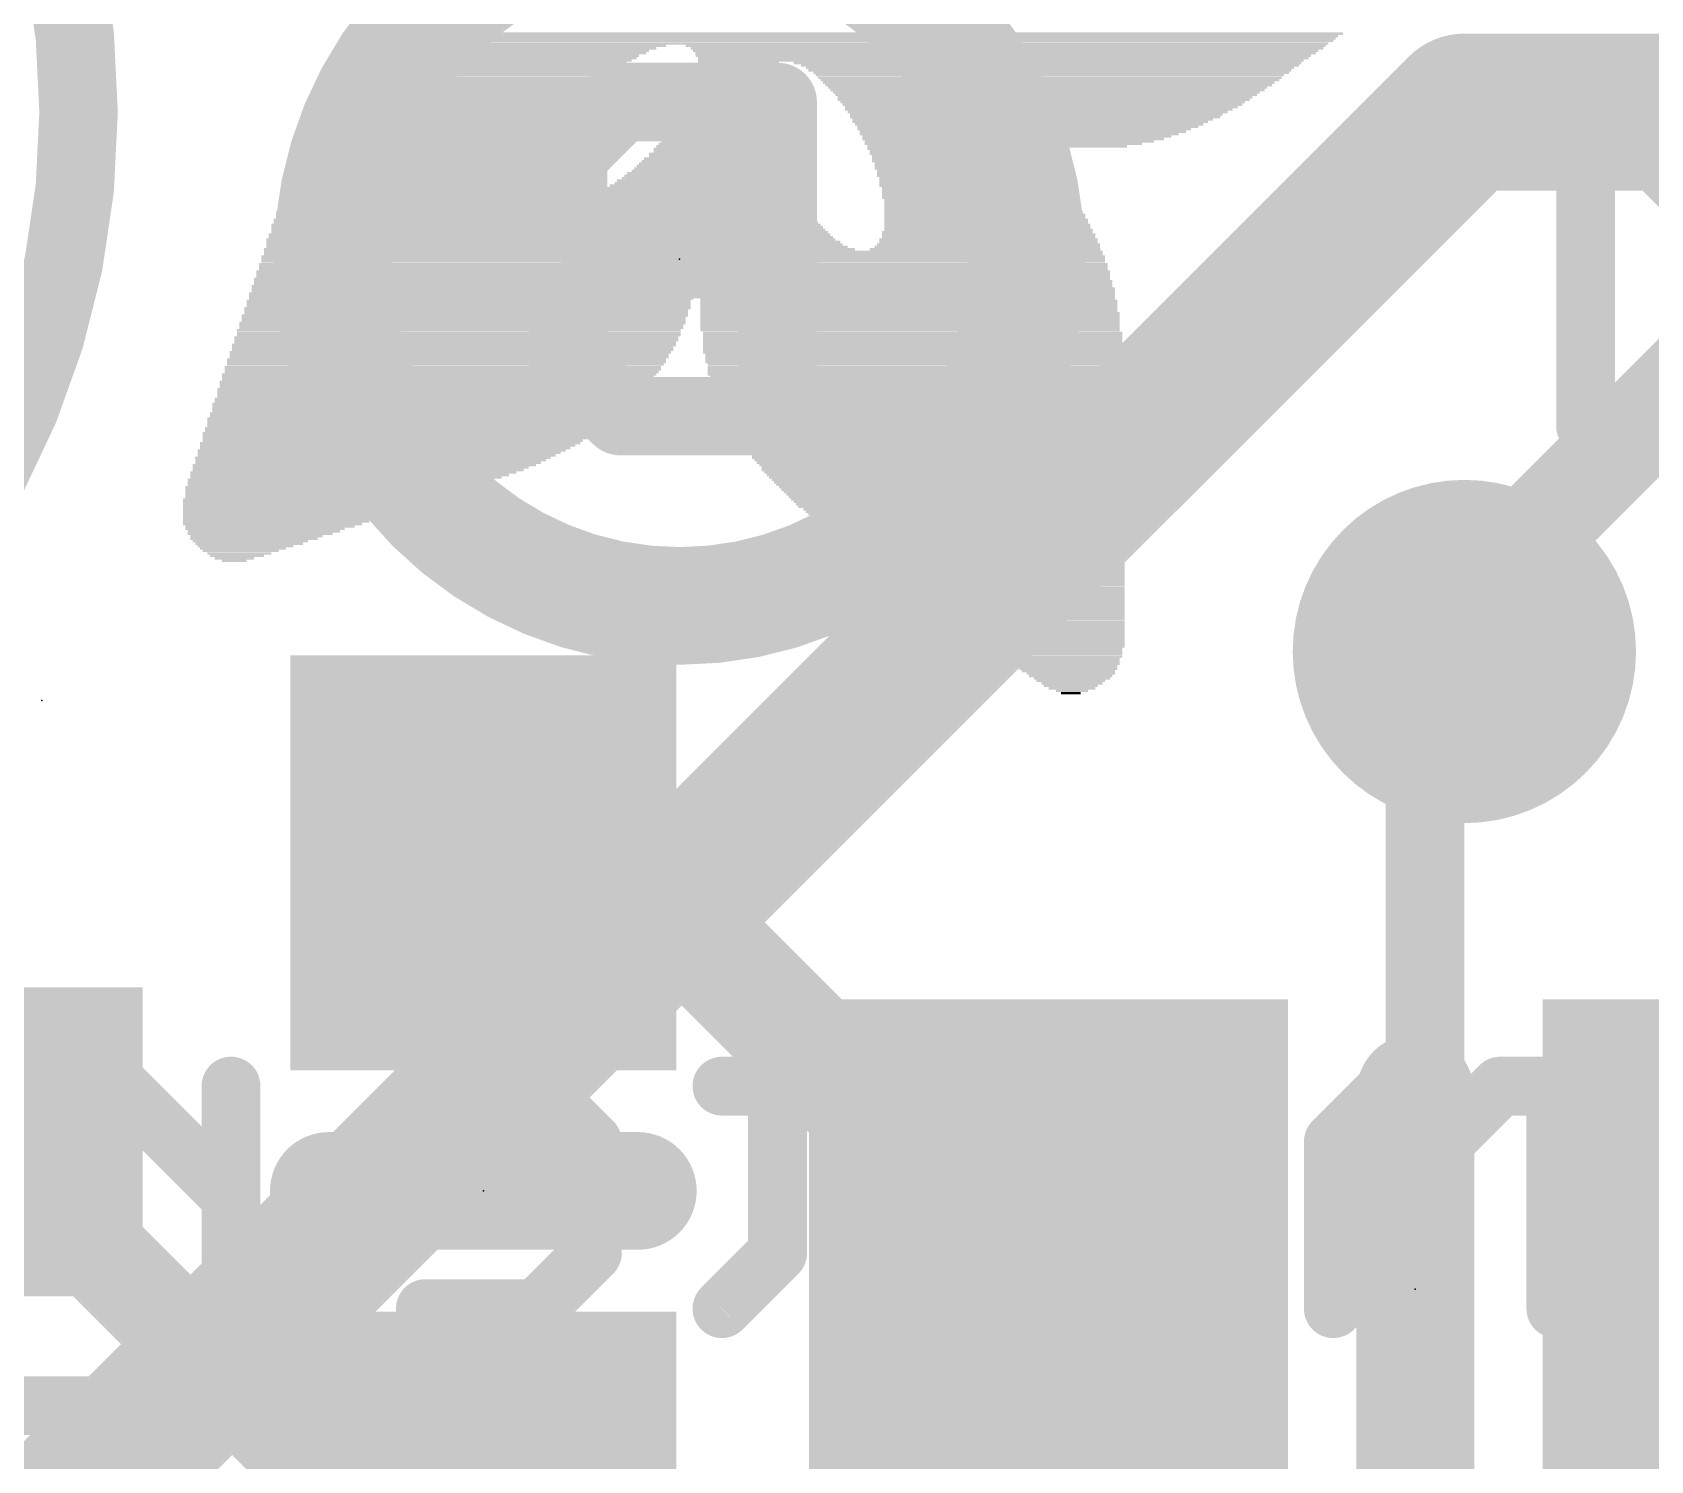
# Model space of a CAD drawing. Extents: x -0.1 to 25.5, y -0.1 to 17.9.
# Drawn here: x 4.42 to 8.61, y 11.748 to 15.446 of the extents above; entities that cross this region are included whole.
import ezdxf

# ---------------------------------------------------------------- set-up
doc = ezdxf.new("R2010")
doc.units = 0
for name, color, linetype in [('1', 12, 'CONTINUOUS'), ('16', 5, 'CONTINUOUS'), ('18', 110, 'CONTINUOUS'), ('21', 40, 'CONTINUOUS'), ('22', 6, 'CONTINUOUS'), ('23', 40, 'CONTINUOUS'), ('24', 6, 'CONTINUOUS')]:
    doc.layers.add(name, color=color, linetype=linetype)

# ---------------------------------------------------------------- blocks, each defined once
blk = doc.blocks.new('RECT')
blk.add_solid([(-0.5, -0.5), (0.5, -0.5), (-0.5, 0.5), (0.5, 0.5)])
blk = doc.blocks.new('ROUNDV')
at = {"const_width": 0.5}
blk.add_lwpolyline([(0, -0.25, 1), (0, 0.25, 1), (0, -0.25)], format="xyb", dxfattribs=at)

msp = doc.modelspace()

# ---------------------------------------------------------------- linework, layer by layer
at = {"layer": '1'}
for points, const_width in [([(8.0514, 13.843), (8.0262, 13.8178)], 0.254), ([(8.128, 13.843), (8.0514, 13.843)], 0.254), ([(8.0262, 11.3158), (8.0262, 13.8178)], 0.2032), ([(5.588, 13.296), (5.947, 13.296)], 0.3048), ([(5.947, 13.296), (7.051, 12.192)], 0.3048), ([(4.306, 12.573), (5.283, 11.596)], 0.254), ([(7.1018, 12.1412), (7.051, 12.192)], 0.3048), ([(7.1018, 10.0631), (7.1018, 12.1412)], 0.3048)]:
    msp.add_lwpolyline(points, dxfattribs=dict(at, const_width=const_width))
for points, const_width in [([(8.0514, 13.9065, 1), (8.0514, 13.7795)], 0.127), ([(8.0963, 13.7981, 1), (8.0065, 13.8879)], 0.127), ([(8.128, 13.7795, 1), (8.128, 13.9065)], 0.127), ([(7.9813, 13.8627, 1), (8.0711, 13.7729)], 0.127), ([(8.077, 13.8178, 1), (7.9754, 13.8178)], 0.1016), ([(5.588, 13.3722, 1), (5.588, 13.2198)], 0.1524), ([(6.0009, 13.3499, 1), (5.8931, 13.2421)], 0.1524), ([(5.947, 13.2198, 1), (5.947, 13.3722)], 0.1524), ([(7.1049, 12.2459, 1), (6.9971, 12.1381)], 0.1524), ([(6.9971, 12.1381, 1), (7.1049, 12.2459)], 0.1524), ([(7.178, 12.1412, 1), (7.0256, 12.1412)], 0.1524), ([(7.0479, 12.0873, 1), (7.1557, 12.1951)], 0.1524)]:
    msp.add_lwpolyline(points, format="xyb", dxfattribs=dict(at, const_width=const_width))
at = {"layer": '16'}
for points, const_width in [([(3.175, 10.287), (8.128, 15.24)], 0.4064), ([(8.128, 15.24), (16.51, 15.24)], 0.4064), ([(8.8646, 14.7066), (8.128, 13.97)], 0.254), ([(8.128, 13.843), (8.128, 13.97)], 0.254)]:
    msp.add_lwpolyline(points, dxfattribs=dict(at, const_width=const_width))
for points, const_width in [([(8.128, 15.3416, 1), (8.128, 15.1384)], 0.2032), ([(8.1998, 15.1682, 1), (8.0562, 15.3118)], 0.2032), ([(8.1915, 13.97, 1), (8.0645, 13.97)], 0.127), ([(8.0831, 14.0149, 1), (8.1729, 13.9251)], 0.127), ([(8.0645, 13.843, 1), (8.1915, 13.843)], 0.127)]:
    msp.add_lwpolyline(points, format="xyb", dxfattribs=dict(at, const_width=const_width))
at = {"layer": '21'}
for points, const_width in [([(2.54, 13.24, 1), (2.54, 17.24, 1), (2.54, 13.24)], 0.2032), ([(8.4688, 15.3185, 1), (8.4149, 15.2646)], 0.0762), ([(8.48, 15.2915, 1), (8.4038, 15.2915)], 0.0762), ([(8.4038, 14.4272, 1), (8.48, 14.4272)], 0.0762), ([(8.0772, 12.7, 1), (7.9248, 12.7)], 0.1524), ([(5.188, 12.5222, 1), (5.188, 12.3698)], 0.1524), ([(5.988, 12.3698, 1), (5.988, 12.5222)], 0.1524), ([(4.7921, 11.89, 1), (4.7159, 11.89)], 0.0762), ([(4.754, 11.8519, 1), (4.754, 11.9281)], 0.0762), ([(7.9248, 11.684, 1), (8.0772, 11.684)], 0.1524)]:
    msp.add_lwpolyline(points, format="xyb", dxfattribs=dict(at, const_width=const_width))
for points, const_width in [([(8.4419, 14.4272), (8.4419, 15.2915)], 0.1524), ([(8.4419, 15.2915), (8.73, 15.0034)], 0.1524), ([(8.001, 12.7), (8.001, 11.684)], 0.3048), ([(5.988, 12.446), (5.188, 12.446)], 0.3048), ([(2.154, 11.89), (4.754, 11.89)], 0.1524), ([(4.754, 11.89), (4.754, 10.79)], 0.1524)]:
    msp.add_lwpolyline(points, dxfattribs=dict(at, const_width=const_width))
at = {"layer": '22'}
for points, const_width in [([(6.096, 13.961, 1), (6.096, 15.757, 1), (6.096, 13.961)], 0.3048), ([(5.9433, 15.3169, 1), (5.9433, 15.2153)], 0.1016), ([(5.9792, 15.2302, 1), (5.9073, 15.302)], 0.1016), ([(6.4008, 15.2661, 1), (6.2992, 15.2661)], 0.1016), ([(6.35, 15.2153, 1), (6.35, 15.3169)], 0.1016), ([(5.8585, 15.1305, 1), (5.7569, 15.1305)], 0.1016), ([(5.7718, 15.1664, 1), (5.8436, 15.0946)], 0.1016), ([(5.8436, 15.0308, 1), (5.7718, 14.959)], 0.1016), ([(5.7569, 14.9949, 1), (5.8585, 14.9949)], 0.1016), ([(5.9433, 14.9101, 1), (5.9433, 14.8085)], 0.1016), ([(5.9792, 14.8234, 1), (5.9073, 14.8953)], 0.1016), ([(6.35, 14.8085, 1), (6.35, 14.9101)], 0.1016), ([(5.9073, 14.8234, 1), (5.9792, 14.8953)], 0.1016), ([(5.8585, 14.7238, 1), (5.7569, 14.7238)], 0.1016), ([(5.7718, 14.7597, 1), (5.8436, 14.6878)], 0.1016), ([(5.8436, 14.6241, 1), (5.7718, 14.5523)], 0.1016), ([(5.7569, 14.5882, 1), (5.8585, 14.5882)], 0.1016), ([(5.9433, 14.5034, 1), (5.9433, 14.4018)], 0.1016), ([(5.9073, 14.4167, 1), (5.9792, 14.4885)], 0.1016), ([(6.35, 14.4018, 1), (6.35, 14.5034)], 0.1016), ([(6.2992, 14.4526, 1), (6.4008, 14.4526)], 0.1016), ([(6.3879, 12.8615, 1), (6.3117, 12.8615)], 0.0762), ([(4.5025, 12.7555, 1), (4.5025, 12.6793)], 0.0762), ([(4.6735, 12.7444, 1), (4.6196, 12.6905)], 0.0762), ([(4.6466, 12.6793, 1), (4.6466, 12.7555)], 0.0762), ([(4.9728, 12.7174, 1), (4.8966, 12.7174)], 0.0762), ([(5.4381, 12.7555, 1), (5.4381, 12.6793)], 0.0762), ([(5.465, 12.6905, 1), (5.4111, 12.7444)], 0.0762), ([(5.7531, 12.7444, 1), (5.6992, 12.6905)], 0.0762), ([(5.7262, 12.6793, 1), (5.7262, 12.7555)], 0.0762), ([(6.2058, 12.7555, 1), (6.2058, 12.6793)], 0.0762), ([(6.4939, 12.6793, 1), (6.4939, 12.7555)], 0.0762), ([(6.9972, 12.7555, 1), (6.9972, 12.6793)], 0.0762), ([(7.0242, 12.6905, 1), (6.9703, 12.7444)], 0.0762), ([(7.3123, 12.7444, 1), (7.2584, 12.6905)], 0.0762), ([(7.2854, 12.6793, 1), (7.2854, 12.7555)], 0.0762), ([(7.9597, 12.7444, 1), (7.9058, 12.6905)], 0.0762), ([(7.9597, 12.6905, 1), (7.9058, 12.7444)], 0.0762), ([(8.2209, 12.7555, 1), (8.2209, 12.6793)], 0.0762), ([(8.2478, 12.6905, 1), (8.1939, 12.7444)], 0.0762), ([(8.403, 12.7174, 1), (8.3268, 12.7174)], 0.0762), ([(8.3649, 12.6793, 1), (8.3649, 12.7555)], 0.0762), ([(5.3321, 12.5734, 1), (5.2559, 12.5734)], 0.0762), ([(5.2671, 12.6003, 1), (5.3209, 12.5464)], 0.0762), ([(5.9083, 12.5734, 1), (5.8321, 12.5734)], 0.0762), ([(5.8433, 12.5464, 1), (5.8972, 12.6003)], 0.0762), ([(6.8262, 12.6003, 1), (6.8801, 12.5464)], 0.0762), ([(6.8913, 12.5734, 1), (6.8151, 12.5734)], 0.0762), ([(7.4675, 12.5734, 1), (7.3913, 12.5734)], 0.0762), ([(7.4025, 12.5464, 1), (7.4564, 12.6003)], 0.0762), ([(7.8268, 12.5734, 1), (7.7506, 12.5734)], 0.0762), ([(7.7618, 12.6003, 1), (7.8157, 12.5464)], 0.0762), ([(8.1149, 12.5734, 1), (8.0387, 12.5734)], 0.0762), ([(8.0499, 12.6003, 1), (8.1038, 12.5464)], 0.0762), ([(8.0499, 12.5464, 1), (8.1038, 12.6003)], 0.0762), ([(4.9078, 12.4024, 1), (4.9616, 12.4563)], 0.0762), ([(5.294, 12.4674, 1), (5.294, 12.3912)], 0.0762), ([(5.8702, 12.3912, 1), (5.8702, 12.4674)], 0.0762), ([(6.8532, 12.4674, 1), (6.8532, 12.3912)], 0.0762), ([(7.4294, 12.3912, 1), (7.4294, 12.4674)], 0.0762), ([(5.2559, 12.4293, 1), (5.3321, 12.4293)], 0.0762), ([(6.8151, 12.4293, 1), (6.8913, 12.4293)], 0.0762), ([(5.8972, 12.2583, 1), (5.8433, 12.3122)], 0.0762), ([(6.3768, 12.2583, 1), (6.3229, 12.3122)], 0.0762), ([(7.4564, 12.2583, 1), (7.4025, 12.3122)], 0.0762), ([(5.8321, 12.2853, 1), (5.9083, 12.2853)], 0.0762), ([(6.3117, 12.2853, 1), (6.3879, 12.2853)], 0.0762), ([(7.3913, 12.2853, 1), (7.4675, 12.2853)], 0.0762), ([(5.4381, 12.1793, 1), (5.4381, 12.1031)], 0.0762), ([(5.6992, 12.1681, 1), (5.7531, 12.1143)], 0.0762), ([(5.7262, 12.1031, 1), (5.7262, 12.1793)], 0.0762), ([(6.1788, 12.1681, 1), (6.2327, 12.1143)], 0.0762), ([(6.9972, 12.1793, 1), (6.9972, 12.1031)], 0.0762), ([(7.2584, 12.1681, 1), (7.3123, 12.1143)], 0.0762), ([(7.2854, 12.1031, 1), (7.2854, 12.1793)], 0.0762), ([(4.8966, 12.1412, 1), (4.9728, 12.1412)], 0.0762), ([(7.7506, 12.1412, 1), (7.8268, 12.1412)], 0.0762), ([(8.0387, 12.1412, 1), (8.1149, 12.1412)], 0.0762), ([(8.3268, 12.1412, 1), (8.403, 12.1412)], 0.0762)]:
    msp.add_lwpolyline(points, format="xyb", dxfattribs=dict(at, const_width=const_width))
for points, const_width in [([(5.9433, 15.2661), (5.8077, 15.1305)], 0.2032), ([(6.35, 15.2661), (5.9433, 15.2661)], 0.2032), ([(6.35, 14.4526), (6.35, 15.2661)], 0.2032), ([(5.8077, 15.1305), (5.8077, 14.9949)], 0.2032), ([(5.8077, 14.9949), (5.9433, 14.8593)], 0.2032), ([(5.9433, 14.8593), (5.8077, 14.7238)], 0.2032), ([(6.35, 14.8593), (5.9433, 14.8593)], 0.2032), ([(5.8077, 14.7238), (5.8077, 14.5882)], 0.2032), ([(5.8077, 14.5882), (5.9433, 14.4526)], 0.2032), ([(5.9433, 14.4526), (6.35, 14.4526)], 0.2032), ([(6.3498, 12.8615), (6.3498, 12.2853)], 0.1524), ([(4.6466, 12.7174), (4.5025, 12.7174)], 0.1524), ([(4.9347, 12.4293), (4.6466, 12.7174)], 0.1524), ([(4.9347, 12.1412), (4.9347, 12.7174)], 0.1524), ([(5.4381, 12.7174), (5.294, 12.5734)], 0.1524), ([(5.7262, 12.7174), (5.4381, 12.7174)], 0.1524), ([(5.8702, 12.5734), (5.7262, 12.7174)], 0.1524), ([(6.4939, 12.7174), (6.2058, 12.7174)], 0.1524), ([(6.9972, 12.7174), (6.8532, 12.5734)], 0.1524), ([(7.2854, 12.7174), (6.9972, 12.7174)], 0.1524), ([(7.4294, 12.5734), (7.2854, 12.7174)], 0.1524), ([(7.9328, 12.7174), (7.7887, 12.5734)], 0.1524), ([(8.0768, 12.5734), (7.9328, 12.7174)], 0.1524), ([(8.2209, 12.7174), (8.0768, 12.5734)], 0.1524), ([(8.3649, 12.7174), (8.2209, 12.7174)], 0.1524), ([(8.3649, 12.1412), (8.3649, 12.7174)], 0.1524), ([(5.294, 12.5734), (5.294, 12.4293)], 0.1524), ([(5.8702, 12.2853), (5.8702, 12.5734)], 0.1524), ([(6.8532, 12.5734), (6.8532, 12.4293)], 0.1524), ([(7.4294, 12.2853), (7.4294, 12.5734)], 0.1524), ([(7.7887, 12.5734), (7.7887, 12.1412)], 0.1524), ([(8.0768, 12.5734), (8.0768, 12.1412)], 0.1524), ([(5.294, 12.4293), (5.8702, 12.4293)], 0.1524), ([(6.8532, 12.4293), (7.4294, 12.4293)], 0.1524), ([(5.7262, 12.1412), (5.8702, 12.2853)], 0.1524), ([(6.3498, 12.2853), (6.2058, 12.1412)], 0.1524), ([(7.2854, 12.1412), (7.4294, 12.2853)], 0.1524), ([(5.4381, 12.1412), (5.7262, 12.1412)], 0.1524), ([(6.9972, 12.1412), (7.2854, 12.1412)], 0.1524)]:
    msp.add_lwpolyline(points, dxfattribs=dict(at, const_width=const_width))
at = {"layer": '23'}
for p in [(4.445, 13.716), (5.588, 12.446), (8.001, 12.192)]:
    msp.add_point(p, dxfattribs=at)
at = {"layer": '24'}
msp.add_point((6.096, 14.859), dxfattribs=at)

# ---------------------------------------------------------------- block references
at = {"layer": '1', "xscale": 1.075, "rotation": 270}
for p in [(5.588, 13.296), (5.588, 11.596)]:
    msp.add_blockref('RECT', p, dxfattribs=at)
at = {"layer": '1', "xscale": 0.8, "yscale": 0.8, "rotation": 90}
msp.add_blockref('RECT', (4.306, 12.573), dxfattribs=at)
at = {"layer": '1', "xscale": 1.24, "yscale": 1.5}
for p in [(7.051, 12.192), (8.951, 12.192)]:
    msp.add_blockref('RECT', p, dxfattribs=at)
at = {"layer": '18', "xscale": 0.889, "yscale": 0.889}
msp.add_blockref('ROUNDV', (8.128, 13.843), dxfattribs=at)
msp.add_blockref('ROUNDV', (8.128, 13.843), dxfattribs=at)
at = {"layer": '21'}
for p, xscale, yscale in [((6.5469, 15.4432), 2.5337, 0.0064), ((6.5501, 15.4369), 2.5019, 0.0063), ((6.5596, 15.4305), 2.4701, 0.0064), ((6.5755, 15.4242), 2.4257, 0.0063), ((6.6707, 15.4178), 2.2098, 0.0064), ((5.7087, 15.3797), 0.5525, 0.0064), ((5.7245, 15.3861), 0.5334, 0.0063), ((5.7436, 15.3924), 0.5334, 0.0064), ((5.7563, 15.3988), 0.5207, 0.0063), ((5.7785, 15.4051), 0.5144, 0.0064), ((5.8007, 15.4115), 0.5207, 0.0063), ((6.9405, 15.4115), 1.6573, 0.0063), ((6.9438, 15.4051), 1.6383, 0.0064), ((6.9405, 15.3988), 1.6193, 0.0063), ((6.9405, 15.3924), 1.6065, 0.0064), ((6.9342, 15.3861), 1.5938, 0.0063), ((6.9342, 15.3797), 1.5812, 0.0064), ((5.6261, 15.3353), 0.5778, 0.0063), ((5.6388, 15.3416), 0.5778, 0.0064), ((5.6484, 15.348), 0.5715, 0.0063), ((5.6579, 15.3543), 0.5651, 0.0064), ((5.6706, 15.3607), 0.5651, 0.0063), ((5.6801, 15.367), 0.5588, 0.0064), ((5.6959, 15.3734), 0.5525, 0.0063), ((6.2484, 15.367), 0.2096, 0.0064), ((6.242, 15.3607), 0.1969, 0.0063), ((6.2357, 15.348), 0.1842, 0.0063), ((6.2357, 15.3416), 0.1842, 0.0064), ((6.2325, 15.3353), 0.1778, 0.0063), ((6.9279, 15.3734), 1.5685, 0.0063), ((6.242, 15.3543), 0.1841, 0.0064), ((7.0485, 15.367), 1.3144, 0.0064), ((7.0549, 15.3607), 1.2891, 0.0063), ((7.0549, 15.3543), 1.2637, 0.0064), ((7.0549, 15.348), 1.2509, 0.0063), ((7.0581, 15.3416), 1.2319, 0.0064), ((7.0549, 15.3353), 1.2129, 0.0063), ((5.569, 15.2908), 0.5905, 0.0064), ((5.5817, 15.2972), 0.5905, 0.0063), ((5.5848, 15.3035), 0.5842, 0.0064), ((5.5944, 15.3099), 0.5905, 0.0063), ((5.6039, 15.3162), 0.5842, 0.0064), ((5.6102, 15.3226), 0.5842, 0.0063), ((5.6198, 15.3289), 0.5779, 0.0064), ((6.223, 15.2908), 0.1842, 0.0064), ((6.2262, 15.3162), 0.1778, 0.0064), ((6.2262, 15.3099), 0.1778, 0.0063), ((6.2262, 15.3035), 0.1778, 0.0064), ((6.2262, 15.2972), 0.1778, 0.0063), ((6.2325, 15.3289), 0.1778, 0.0064), ((6.2294, 15.3226), 0.1715, 0.0063), ((7.0549, 15.3289), 1.2001, 0.0064), ((7.0549, 15.3226), 1.1875, 0.0063), ((7.0517, 15.3162), 1.1684, 0.0064), ((7.0517, 15.3099), 1.1557, 0.0063), ((7.0485, 15.3035), 1.1366, 0.0064), ((7.0485, 15.2972), 1.124, 0.0063), ((7.0454, 15.2908), 1.1049, 0.0064), ((5.5341, 15.2527), 0.5969, 0.0064), ((5.5404, 15.2591), 0.5969, 0.0063), ((5.5468, 15.2654), 0.5969, 0.0064), ((5.5531, 15.2718), 0.5969, 0.0063), ((5.5595, 15.2781), 0.5969, 0.0064), ((5.5658, 15.2845), 0.5969, 0.0063), ((6.2135, 15.2527), 0.2032, 0.0064), ((6.2167, 15.2654), 0.1969, 0.0064), ((6.2167, 15.2591), 0.1969, 0.0063), ((6.2199, 15.2781), 0.1905, 0.0064), ((6.2199, 15.2718), 0.1905, 0.0063), ((6.223, 15.2845), 0.1842, 0.0063), ((7.0453, 15.2845), 1.0922, 0.0063), ((7.039, 15.2718), 1.0668, 0.0063), ((7.0422, 15.2781), 1.0731, 0.0064), ((7.0358, 15.2654), 1.0478, 0.0064), ((7.0358, 15.2591), 1.035, 0.0063), ((7.0326, 15.2527), 1.016, 0.0064), ((5.4928, 15.2083), 0.6033, 0.0063), ((5.4991, 15.2146), 0.6032, 0.0064), ((5.5055, 15.221), 0.6033, 0.0063), ((5.5118, 15.2273), 0.6032, 0.0064), ((5.515, 15.2337), 0.5969, 0.0063), ((5.5213, 15.24), 0.5969, 0.0064), ((5.5277, 15.2464), 0.5969, 0.0063), ((6.2039, 15.2146), 0.2349, 0.0064), ((6.2039, 15.2083), 0.2349, 0.0063), ((6.2071, 15.221), 0.2286, 0.0063), ((6.2072, 15.2337), 0.2159, 0.0063), ((6.2072, 15.2273), 0.2159, 0.0064), ((6.2103, 15.24), 0.2096, 0.0064), ((6.2135, 15.2464), 0.2032, 0.0063), ((7.0263, 15.2464), 1.0033, 0.0063), ((7.0231, 15.24), 0.9842, 0.0064), ((7.0199, 15.2337), 0.9652, 0.0063), ((7.0168, 15.2273), 0.9589, 0.0064), ((7.0104, 15.221), 0.9334, 0.0063), ((7.0041, 15.2146), 0.9207, 0.0064), ((6.7214, 15.2083), 0.3429, 0.0063), ((7.1819, 15.2083), 0.5397, 0.0063), ((5.4674, 15.1702), 0.6159, 0.0063), ((5.4705, 15.1765), 0.6096, 0.0064), ((5.4769, 15.1829), 0.6096, 0.0063), ((5.4832, 15.1956), 0.6096, 0.0063), ((5.4801, 15.1892), 0.6033, 0.0064), ((5.4896, 15.2019), 0.6096, 0.0064), ((6.1944, 15.1702), 0.2794, 0.0063), ((6.1945, 15.1765), 0.2667, 0.0064), ((6.1976, 15.1892), 0.2604, 0.0064), ((6.1976, 15.1829), 0.2604, 0.0063), ((6.2008, 15.1956), 0.254, 0.0063), ((6.2008, 15.2019), 0.2413, 0.0064), ((6.7279, 15.2019), 0.3429, 0.0064), ((6.7342, 15.1956), 0.3556, 0.0063), ((6.7437, 15.1892), 0.362, 0.0064), ((6.7469, 15.1829), 0.3683, 0.0063), ((6.7564, 15.1765), 0.3746, 0.0064), ((6.7596, 15.1702), 0.381, 0.0063), ((7.1819, 15.2019), 0.5143, 0.0064), ((7.1787, 15.1956), 0.4826, 0.0063), ((7.1819, 15.1892), 0.4509, 0.0064), ((7.1819, 15.1829), 0.4127, 0.0063), ((7.1819, 15.1765), 0.3747, 0.0064), ((7.1819, 15.1702), 0.3365, 0.0063), ((5.4388, 15.1257), 0.6223, 0.0064), ((5.442, 15.1321), 0.6159, 0.0063), ((5.4483, 15.1448), 0.616, 0.0063), ((5.4483, 15.1384), 0.616, 0.0064), ((5.4546, 15.1511), 0.6159, 0.0064), ((5.461, 15.1638), 0.616, 0.0064), ((5.4578, 15.1575), 0.6096, 0.0063), ((6.1817, 15.1321), 0.3302, 0.0063), ((6.1817, 15.1257), 0.3302, 0.0064), ((6.1849, 15.1448), 0.3112, 0.0063), ((6.1849, 15.1384), 0.3112, 0.0064), ((6.1881, 15.1511), 0.3048, 0.0064), ((6.1881, 15.1575), 0.2921, 0.0063), ((6.1913, 15.1638), 0.2857, 0.0064), ((6.7691, 15.1638), 0.3874, 0.0064), ((6.7723, 15.1575), 0.3937, 0.0063), ((6.7787, 15.1511), 0.3937, 0.0064), ((6.785, 15.1448), 0.4064, 0.0063), ((6.7976, 15.1321), 0.4191, 0.0063), ((6.7913, 15.1384), 0.4064, 0.0064), ((6.8041, 15.1257), 0.4191, 0.0064), ((7.1787, 15.1638), 0.2921, 0.0064), ((7.1755, 15.1575), 0.235, 0.0063), ((7.1755, 15.1511), 0.1588, 0.0064), ((5.4197, 15.0813), 0.635, 0.0063), ((5.4229, 15.094), 0.6286, 0.0063), ((5.4229, 15.0876), 0.6286, 0.0064), ((5.4293, 15.1003), 0.6287, 0.0064), ((5.4325, 15.113), 0.6223, 0.0064), ((5.4325, 15.1067), 0.6223, 0.0063), ((5.4388, 15.1194), 0.6223, 0.0063), ((6.1659, 15.0813), 0.4127, 0.0063), ((6.1691, 15.0876), 0.3937, 0.0064), ((6.1722, 15.094), 0.3874, 0.0063), ((6.1722, 15.1003), 0.3746, 0.0064), ((6.1753, 15.1067), 0.3683, 0.0063), ((6.1754, 15.113), 0.3556, 0.0064), ((6.1786, 15.1194), 0.3493, 0.0063), ((6.8072, 15.1194), 0.4254, 0.0063), ((6.8104, 15.113), 0.4318, 0.0064), ((6.8262, 15.094), 0.4509, 0.0063), ((6.8199, 15.1067), 0.4382, 0.0063), ((6.8231, 15.1003), 0.4445, 0.0064), ((6.8326, 15.0876), 0.4508, 0.0064), ((6.8358, 15.0813), 0.4572, 0.0063), ((5.4102, 15.0495), 0.654, 0.0064), ((5.4102, 15.0432), 0.654, 0.0063), ((5.4134, 15.0559), 0.6477, 0.0063), ((5.4165, 15.0686), 0.6413, 0.0063), ((5.4165, 15.0622), 0.6413, 0.0064), ((5.4197, 15.0749), 0.635, 0.0064), ((6.15, 15.0432), 0.4826, 0.0063), ((6.15, 15.0495), 0.4699, 0.0064), ((6.1563, 15.0559), 0.4572, 0.0063), ((6.1564, 15.0622), 0.4445, 0.0064), ((6.1627, 15.0686), 0.4318, 0.0063), ((6.1627, 15.0749), 0.4191, 0.0064), ((6.839, 15.0749), 0.4635, 0.0064), ((6.8453, 15.0686), 0.4636, 0.0063), ((6.8485, 15.0622), 0.4699, 0.0064), ((6.8485, 15.0559), 0.4699, 0.0063), ((6.8517, 15.0495), 0.4763, 0.0064), ((6.858, 15.0432), 0.4762, 0.0063), ((5.4197, 15.0051), 0.7112, 0.0063), ((5.7404, 14.9987), 1.3526, 0.0064), ((5.4102, 15.0178), 0.6794, 0.0063), ((5.4165, 15.0114), 0.6921, 0.0064), ((5.407, 15.0368), 0.6604, 0.0064), ((5.4102, 15.0305), 0.6668, 0.0063), ((5.4134, 15.0241), 0.6731, 0.0064), ((6.1151, 15.0051), 0.6033, 0.0063), ((6.1246, 15.0114), 0.5715, 0.0064), ((6.131, 15.0178), 0.5461, 0.0063), ((6.1373, 15.0241), 0.5334, 0.0064), ((6.1405, 15.0305), 0.5143, 0.0063), ((6.1437, 15.0368), 0.4953, 0.0064), ((6.8612, 15.0368), 0.4826, 0.0064), ((6.8643, 15.0305), 0.4889, 0.0063), ((6.8643, 15.0241), 0.4889, 0.0064), ((6.8676, 15.0178), 0.4953, 0.0063), ((6.8739, 15.0114), 0.4953, 0.0064), ((6.8771, 15.0051), 0.5017, 0.0063), ((6.8771, 14.9987), 0.5017, 0.0064), ((5.7468, 14.9606), 1.4033, 0.0064), ((5.7435, 14.9797), 1.3843, 0.0063), ((5.7435, 14.9733), 1.3843, 0.0064), ((5.7468, 14.967), 1.3907, 0.0063), ((5.7404, 14.9924), 1.3652, 0.0063), ((5.7436, 14.986), 1.3716, 0.0064), ((6.8802, 14.9924), 0.508, 0.0063), ((6.8802, 14.986), 0.508, 0.0064), ((6.8834, 14.9797), 0.5144, 0.0063), ((6.8866, 14.9733), 0.5207, 0.0064), ((6.8866, 14.967), 0.5207, 0.0063), ((6.8898, 14.9606), 0.5271, 0.0064), ((5.7595, 14.9225), 1.4541, 0.0064), ((5.7627, 14.9162), 1.4605, 0.0063), ((5.7499, 14.9479), 1.4224, 0.0064), ((5.7531, 14.9416), 1.4288, 0.0063), ((5.7563, 14.9352), 1.4351, 0.0064), ((5.7595, 14.9289), 1.4415, 0.0063), ((5.75, 14.9543), 1.4097, 0.0063), ((6.8929, 14.9289), 0.5461, 0.0063), ((6.8961, 14.9225), 0.5524, 0.0064), ((6.8961, 14.9162), 0.5524, 0.0063), ((6.8898, 14.9543), 0.5271, 0.0063), ((6.8929, 14.9479), 0.5334, 0.0064), ((6.8929, 14.9416), 0.5334, 0.0063), ((6.8961, 14.9352), 0.5398, 0.0064), ((5.7849, 14.8844), 1.5303, 0.0064), ((6.1056, 14.878), 2.1717, 0.0063), ((6.1056, 14.8717), 2.1717, 0.0064), ((5.7721, 14.8971), 1.4923, 0.0064), ((5.7626, 14.9098), 1.4732, 0.0064), ((5.769, 14.9035), 1.4859, 0.0063), ((5.7785, 14.8908), 1.505, 0.0063), ((6.8866, 14.8844), 0.5969, 0.0064), ((6.8929, 14.8908), 0.5842, 0.0063), ((6.8961, 14.8971), 0.5778, 0.0064), ((6.8961, 14.9098), 0.5652, 0.0064), ((6.8961, 14.9035), 0.5652, 0.0063), ((6.1056, 14.8463), 2.1971, 0.0064), ((6.1056, 14.8399), 2.1971, 0.0063), ((6.1056, 14.8336), 2.1971, 0.0064), ((6.1055, 14.8654), 2.1844, 0.0063), ((6.1055, 14.859), 2.1844, 0.0064), ((6.1055, 14.8527), 2.1844, 0.0063), ((5.5626, 14.7892), 1.1494, 0.0063), ((5.569, 14.8082), 1.1493, 0.0064), ((5.569, 14.8018), 1.1493, 0.0063), ((5.5658, 14.7955), 1.143, 0.0064), ((5.5753, 14.8273), 1.1494, 0.0063), ((5.5753, 14.8209), 1.1494, 0.0064), ((5.5721, 14.8146), 1.143, 0.0063), ((6.6833, 14.8273), 1.0541, 0.0063), ((6.6833, 14.8209), 1.0541, 0.0064), ((6.6833, 14.8146), 1.0541, 0.0063), ((6.6833, 14.8082), 1.0541, 0.0064), ((6.6866, 14.8018), 1.0605, 0.0063), ((6.6866, 14.7955), 1.0605, 0.0064), ((6.6866, 14.7892), 1.0605, 0.0063), ((5.5499, 14.7511), 1.1494, 0.0063), ((5.5563, 14.7701), 1.1493, 0.0064), ((5.5563, 14.7637), 1.1493, 0.0063), ((5.5563, 14.7574), 1.1493, 0.0064), ((5.5626, 14.7828), 1.1494, 0.0064), ((5.5626, 14.7765), 1.1494, 0.0063), ((6.6866, 14.7637), 1.0731, 0.0063), ((6.6866, 14.7574), 1.0731, 0.0064), ((6.6898, 14.7511), 1.0795, 0.0063), ((6.6897, 14.7828), 1.0668, 0.0064), ((6.6897, 14.7765), 1.0668, 0.0063), ((6.6897, 14.7701), 1.0668, 0.0064), ((5.5372, 14.7066), 1.1494, 0.0064), ((5.5404, 14.713), 1.1557, 0.0063), ((5.5436, 14.7256), 1.1493, 0.0063), ((5.5436, 14.7193), 1.1493, 0.0064), ((5.5468, 14.732), 1.1557, 0.0064), ((5.5499, 14.7447), 1.1494, 0.0064), ((5.5499, 14.7384), 1.1494, 0.0063), ((6.6929, 14.7193), 1.0858, 0.0064), ((6.6929, 14.713), 1.0858, 0.0063), ((6.6929, 14.7066), 1.0858, 0.0064), ((6.6898, 14.7447), 1.0795, 0.0064), ((6.6898, 14.7384), 1.0795, 0.0063), ((6.6898, 14.732), 1.0795, 0.0064), ((6.6898, 14.7256), 1.0795, 0.0063), ((5.5245, 14.6749), 1.1494, 0.0063), ((5.5245, 14.6685), 1.1494, 0.0064), ((5.5245, 14.6622), 1.1494, 0.0063), ((5.5341, 14.6939), 1.1557, 0.0064), ((5.5309, 14.6875), 1.1493, 0.0063), ((5.5309, 14.6812), 1.1493, 0.0064), ((5.5372, 14.7003), 1.1494, 0.0063), ((6.6929, 14.7003), 1.0858, 0.0063), ((6.6929, 14.6939), 1.0858, 0.0064), ((6.6929, 14.6875), 1.0858, 0.0063), ((6.6929, 14.6812), 1.0858, 0.0064), ((6.6929, 14.6749), 1.0858, 0.0063), ((6.6993, 14.6685), 1.0859, 0.0064), ((6.6993, 14.6622), 1.0859, 0.0063), ((5.5118, 14.6368), 1.1494, 0.0063), ((5.5086, 14.6304), 1.143, 0.0064), ((5.5086, 14.6241), 1.143, 0.0063), ((5.515, 14.6431), 1.143, 0.0064), ((5.5182, 14.6558), 1.1493, 0.0064), ((5.5182, 14.6494), 1.1493, 0.0063), ((6.6993, 14.6558), 1.0859, 0.0064), ((6.6993, 14.6494), 1.0859, 0.0063), ((6.6993, 14.6431), 1.0859, 0.0064), ((6.6993, 14.6368), 1.0859, 0.0063), ((6.6993, 14.6304), 1.0859, 0.0064), ((6.6993, 14.6241), 1.0859, 0.0063), ((5.4832, 14.5796), 1.1303, 0.0064), ((5.4928, 14.5987), 1.1367, 0.0063), ((5.4928, 14.5923), 1.1367, 0.0064), ((5.4896, 14.586), 1.1303, 0.0063), ((5.5023, 14.6177), 1.143, 0.0064), ((5.4991, 14.6113), 1.1366, 0.0063), ((5.4991, 14.605), 1.1366, 0.0064), ((6.6993, 14.6177), 1.0859, 0.0064), ((6.7025, 14.6113), 1.0795, 0.0063), ((6.7025, 14.605), 1.0795, 0.0064), ((6.7056, 14.5987), 1.0858, 0.0063), ((6.7056, 14.5923), 1.0858, 0.0064), ((6.7088, 14.586), 1.0795, 0.0063), ((6.7088, 14.5796), 1.0795, 0.0064), ((5.4642, 14.5415), 1.1176, 0.0064), ((5.4737, 14.5606), 1.124, 0.0063), ((5.4705, 14.5542), 1.1176, 0.0064), ((5.4705, 14.5479), 1.1176, 0.0063), ((5.4832, 14.5732), 1.1303, 0.0063), ((5.4801, 14.5669), 1.1239, 0.0064), ((6.7088, 14.5732), 1.0795, 0.0063), ((6.7088, 14.5669), 1.0795, 0.0064), ((6.7088, 14.5606), 1.0795, 0.0063), ((6.712, 14.5542), 1.0731, 0.0064), ((6.712, 14.5479), 1.0731, 0.0063), ((6.7151, 14.5415), 1.0668, 0.0064), ((5.4388, 14.4971), 1.0922, 0.0063), ((5.4515, 14.5225), 1.1049, 0.0063), ((5.4483, 14.5161), 1.0986, 0.0064), ((5.4483, 14.5098), 1.0986, 0.0063), ((5.442, 14.5034), 1.0859, 0.0064), ((5.461, 14.5352), 1.1112, 0.0063), ((5.4579, 14.5288), 1.1049, 0.0064), ((6.7151, 14.5352), 1.0668, 0.0063), ((6.7151, 14.5288), 1.0668, 0.0064), ((6.7151, 14.5225), 1.0668, 0.0063), ((6.7183, 14.5161), 1.0604, 0.0064), ((6.7183, 14.5098), 1.0604, 0.0063), ((6.7214, 14.5034), 1.0541, 0.0064), ((6.7214, 14.4971), 1.0541, 0.0063), ((5.4102, 14.459), 1.0604, 0.0063), ((5.407, 14.4526), 1.0541, 0.0064), ((5.4293, 14.4844), 1.0859, 0.0063), ((5.4197, 14.4717), 1.0668, 0.0063), ((5.4165, 14.4653), 1.0605, 0.0064), ((5.4261, 14.478), 1.0795, 0.0064), ((5.4356, 14.4907), 1.0858, 0.0064), ((6.7214, 14.4907), 1.0541, 0.0064), ((6.7247, 14.4844), 1.0477, 0.0063), ((6.7247, 14.478), 1.0477, 0.0064), ((6.7278, 14.4717), 1.0414, 0.0063), ((6.7278, 14.4653), 1.0414, 0.0064), ((6.731, 14.459), 1.035, 0.0063), ((6.731, 14.4526), 1.035, 0.0064), ((5.3784, 14.4209), 1.0223, 0.0063), ((5.3753, 14.4145), 1.016, 0.0064), ((5.4007, 14.4463), 1.0541, 0.0063), ((5.3975, 14.4399), 1.0478, 0.0064), ((5.388, 14.4272), 1.0287, 0.0064), ((5.3912, 14.4336), 1.0351, 0.0063), ((6.7342, 14.4463), 1.0287, 0.0063), ((6.7342, 14.4399), 1.0287, 0.0064), ((6.7374, 14.4336), 1.0223, 0.0063), ((6.7405, 14.4272), 1.016, 0.0064), ((6.7405, 14.4209), 1.016, 0.0063), ((6.7437, 14.4145), 1.0096, 0.0064), ((5.3403, 14.3764), 0.9715, 0.0064), ((5.3467, 14.3828), 0.9842, 0.0063), ((5.334, 14.3701), 0.9588, 0.0063), ((5.3689, 14.4082), 1.016, 0.0063), ((5.3626, 14.4018), 1.0033, 0.0064), ((5.3594, 14.3955), 0.997, 0.0063), ((5.3531, 14.3891), 0.9843, 0.0064), ((6.7437, 14.4082), 1.0096, 0.0063), ((6.7469, 14.4018), 1.0033, 0.0064), ((6.75, 14.3955), 0.9969, 0.0063), ((6.75, 14.3891), 0.9969, 0.0064), ((6.7532, 14.3828), 0.9906, 0.0063), ((6.7564, 14.3764), 0.9842, 0.0064), ((6.7564, 14.3701), 0.9842, 0.0063), ((5.3022, 14.3447), 0.9207, 0.0063), ((5.2959, 14.3383), 0.908, 0.0064), ((5.2896, 14.332), 0.8953, 0.0063), ((5.3245, 14.3637), 0.9525, 0.0064), ((5.3181, 14.3574), 0.9398, 0.0063), ((5.3117, 14.351), 0.9271, 0.0064), ((6.7595, 14.3637), 0.9779, 0.0064), ((6.7628, 14.3574), 0.9715, 0.0063), ((6.7659, 14.351), 0.9652, 0.0064), ((6.7659, 14.3447), 0.9652, 0.0063), ((6.7691, 14.3383), 0.9588, 0.0064), ((6.7723, 14.332), 0.9525, 0.0063), ((5.2197, 14.2875), 0.7938, 0.0064), ((5.2324, 14.2939), 0.8064, 0.0063), ((5.2515, 14.3066), 0.8445, 0.0063), ((5.242, 14.3002), 0.8255, 0.0064), ((5.2641, 14.3129), 0.8573, 0.0064), ((5.28, 14.3256), 0.889, 0.0064), ((5.2705, 14.3193), 0.87, 0.0063), ((6.7755, 14.3256), 0.9461, 0.0064), ((6.7786, 14.3193), 0.9398, 0.0063), ((6.7786, 14.3129), 0.9398, 0.0064), ((6.7818, 14.3066), 0.9334, 0.0063), ((6.785, 14.3002), 0.9271, 0.0064), ((6.7881, 14.2939), 0.9207, 0.0063), ((6.7913, 14.2875), 0.9144, 0.0064), ((5.1879, 14.2685), 0.7429, 0.0063), ((5.1498, 14.2431), 0.6667, 0.0063), ((5.1785, 14.2621), 0.7239, 0.0064), ((5.1689, 14.2558), 0.7048, 0.0063), ((5.1594, 14.2494), 0.6858, 0.0064), ((5.2102, 14.2812), 0.7747, 0.0063), ((5.2007, 14.2748), 0.7557, 0.0064), ((6.7945, 14.2812), 0.908, 0.0063), ((6.7976, 14.2748), 0.9017, 0.0064), ((6.8009, 14.2685), 0.8953, 0.0063), ((6.804, 14.2621), 0.889, 0.0064), ((6.8072, 14.2558), 0.8826, 0.0063), ((6.8104, 14.2494), 0.8763, 0.0064), ((6.8136, 14.2431), 0.8699, 0.0063), ((5.1276, 14.2304), 0.635, 0.0063), ((5.1181, 14.224), 0.616, 0.0064), ((5.0895, 14.205), 0.5588, 0.0063), ((5.1372, 14.2367), 0.6541, 0.0064), ((5.1086, 14.2177), 0.5969, 0.0063), ((5.0991, 14.2113), 0.5779, 0.0064), ((6.8167, 14.2367), 0.8636, 0.0064), ((6.8199, 14.2304), 0.8572, 0.0063), ((6.8231, 14.224), 0.8509, 0.0064), ((6.8262, 14.2177), 0.8445, 0.0063), ((6.8326, 14.2113), 0.8318, 0.0064), ((6.8357, 14.205), 0.8255, 0.0063), ((5.0768, 14.1986), 0.5334, 0.0064), ((5.0514, 14.1796), 0.4826, 0.0063), ((5.0419, 14.1732), 0.4636, 0.0064), ((5.0705, 14.1923), 0.5207, 0.0063), ((5.0578, 14.1859), 0.4953, 0.0064), ((5.0356, 14.1669), 0.4381, 0.0063), ((5.0229, 14.1605), 0.4127, 0.0064), ((6.839, 14.1986), 0.8191, 0.0064), ((6.8421, 14.1923), 0.8128, 0.0063), ((6.8485, 14.1859), 0.8001, 0.0064), ((6.8517, 14.1796), 0.7937, 0.0063), ((6.8548, 14.1732), 0.7874, 0.0064), ((6.8612, 14.1669), 0.7747, 0.0063), ((6.8643, 14.1605), 0.7683, 0.0064), ((5.0197, 14.1542), 0.3937, 0.0063), ((5.0102, 14.1478), 0.3747, 0.0064), ((4.9943, 14.1351), 0.3302, 0.0064), ((5.0007, 14.1415), 0.3429, 0.0063), ((4.9848, 14.1288), 0.2985, 0.0063), ((4.9816, 14.1224), 0.2794, 0.0064), ((6.8675, 14.1542), 0.762, 0.0063), ((6.8739, 14.1478), 0.7493, 0.0064), ((6.8771, 14.1415), 0.7429, 0.0063), ((6.8802, 14.1351), 0.7366, 0.0064), ((6.8866, 14.1288), 0.7239, 0.0063), ((6.8898, 14.1224), 0.7175, 0.0064), ((4.9721, 14.1161), 0.2477, 0.0063), ((4.9657, 14.1097), 0.2222, 0.0064), ((4.9594, 14.1034), 0.1969, 0.0063), ((4.9562, 14.097), 0.1651, 0.0064), ((4.9499, 14.0907), 0.1397, 0.0063), ((4.9435, 14.0843), 0.1016, 0.0064), ((4.9435, 14.078), 0.0635, 0.0063), ((6.8961, 14.1161), 0.7048, 0.0063), ((6.8993, 14.1097), 0.6985, 0.0064), ((6.9024, 14.1034), 0.6921, 0.0063), ((6.9088, 14.097), 0.6794, 0.0064), ((6.912, 14.0907), 0.6731, 0.0063), ((6.9152, 14.0843), 0.6667, 0.0064), ((6.9215, 14.078), 0.654, 0.0063), ((6.9247, 14.0716), 0.6477, 0.0064), ((6.9279, 14.0653), 0.6413, 0.0063), ((6.9342, 14.0589), 0.6286, 0.0064), ((6.9374, 14.0526), 0.6223, 0.0063), ((6.9437, 14.0462), 0.6096, 0.0064), ((6.9469, 14.0399), 0.6032, 0.0063), ((6.9501, 14.0335), 0.5969, 0.0064), ((6.9564, 14.0272), 0.5842, 0.0063), ((6.9596, 14.0208), 0.5778, 0.0064), ((6.9628, 14.0145), 0.5715, 0.0063), ((6.9691, 14.0081), 0.5588, 0.0064), ((6.9723, 14.0018), 0.5524, 0.0063), ((6.9755, 13.9954), 0.5461, 0.0064), ((6.9818, 13.9891), 0.5334, 0.0063), ((6.985, 13.9827), 0.527, 0.0064), ((6.9914, 13.9764), 0.5143, 0.0063), ((6.9945, 13.97), 0.508, 0.0064), ((6.9977, 13.9637), 0.5016, 0.0063), ((7.0041, 13.9573), 0.4889, 0.0064), ((7.0072, 13.951), 0.4826, 0.0063), ((7.0104, 13.9446), 0.4762, 0.0064), ((7.0168, 13.9383), 0.4635, 0.0063), ((7.0199, 13.9319), 0.4572, 0.0064), ((7.0231, 13.9256), 0.4508, 0.0063), ((7.0295, 13.9192), 0.4381, 0.0064), ((7.0326, 13.9129), 0.4318, 0.0063), ((7.039, 13.9065), 0.4191, 0.0064), ((7.0422, 13.9002), 0.4127, 0.0063), ((7.0453, 13.8938), 0.4064, 0.0064), ((7.0517, 13.8875), 0.3937, 0.0063), ((7.0549, 13.8811), 0.3873, 0.0064), ((7.058, 13.8748), 0.381, 0.0063), ((7.0644, 13.8684), 0.3683, 0.0064), ((7.0676, 13.862), 0.3619, 0.0063), ((7.0739, 13.8557), 0.3492, 0.0064), ((7.0739, 13.8494), 0.3366, 0.0063), ((7.0771, 13.843), 0.3302, 0.0064), ((7.0835, 13.8367), 0.3175, 0.0063), ((7.0866, 13.8303), 0.3112, 0.0064), ((7.0866, 13.8239), 0.2984, 0.0063), ((7.093, 13.8176), 0.2857, 0.0064), ((7.0961, 13.8113), 0.2794, 0.0063), ((7.0962, 13.8049), 0.2667, 0.0064), ((7.1025, 13.7986), 0.254, 0.0063), ((7.1025, 13.7922), 0.2413, 0.0064), ((7.1088, 13.7858), 0.2286, 0.0063), ((7.1089, 13.7795), 0.2159, 0.0064), ((7.112, 13.7732), 0.1968, 0.0063), ((7.1088, 13.7668), 0.1778, 0.0064), ((7.112, 13.7605), 0.1588, 0.0063), ((7.1089, 13.7541), 0.1397, 0.0064), ((7.112, 13.7477), 0.1206, 0.0063), ((7.112, 13.7414), 0.0826, 0.0064), ((7.1088, 13.7351), 0.0508, 0.0063)]:
    msp.add_blockref('RECT', p, dxfattribs=dict(at, xscale=xscale, yscale=yscale))

doc.saveas('drawing.dxf')
